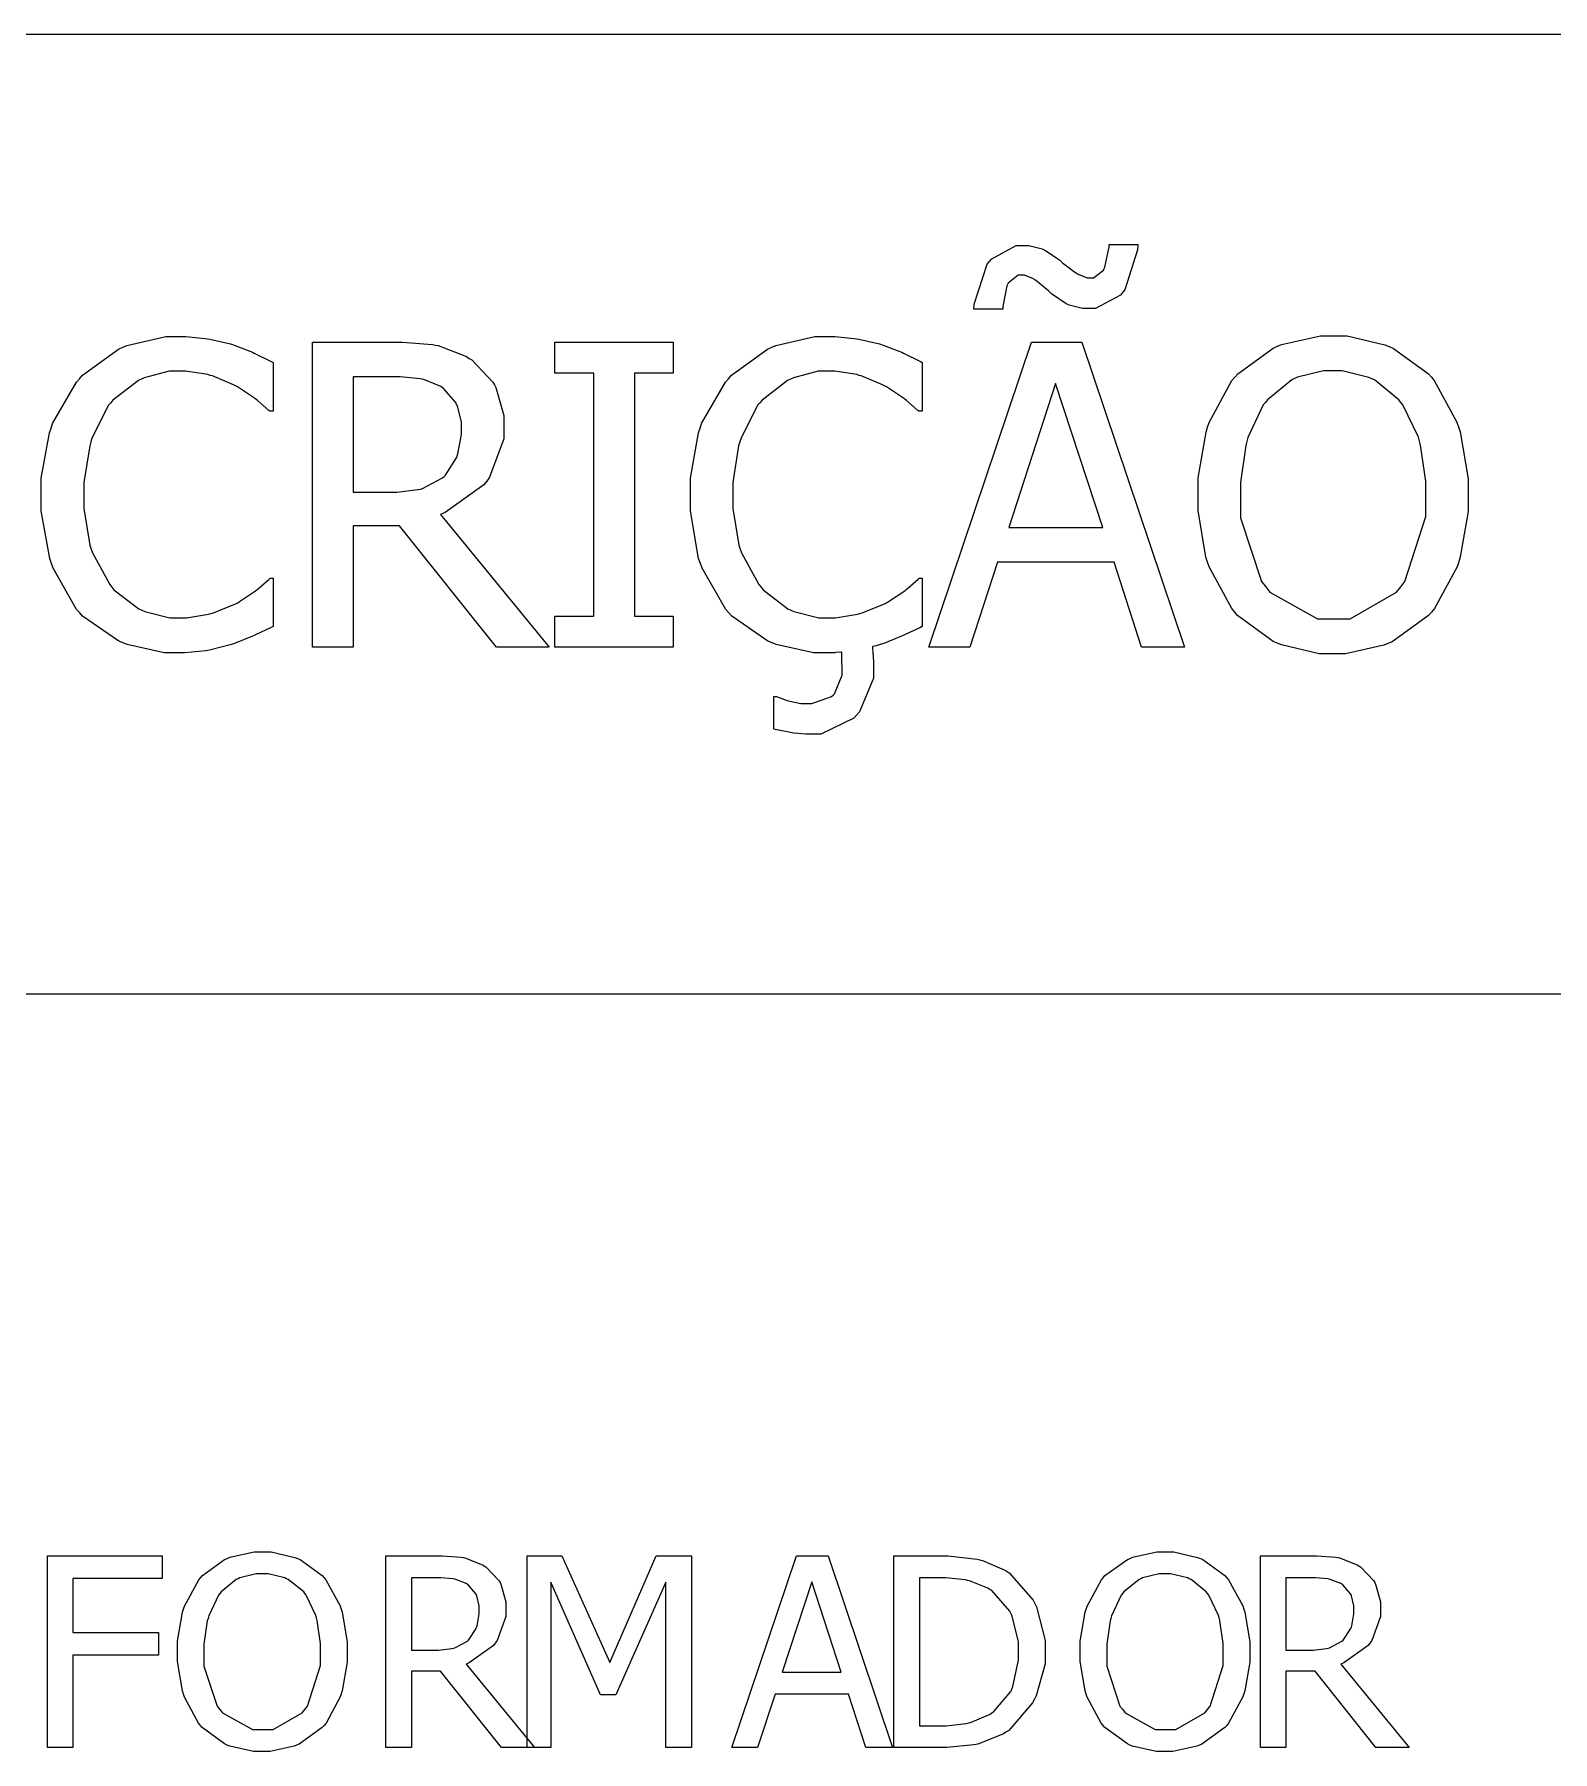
# Model space of a CAD drawing. Header units: millimetres. Extents: x 1974 to 2099, y 1386 to 1555.
# Drawn here: x 2079.87 to 2081.207, y 1488.356 to 1489.868 of the extents above; entities that cross this region are included whole.
import ezdxf

# ---------------------------------------------------------------- set-up
doc = ezdxf.new("R2010")
doc.units = ezdxf.units.MM
doc.layers.add('TEXTO', color=4, linetype='Continuous')

msp = doc.modelspace()

# ---------------------------------------------------------------- linework, layer by layer
at = {"layer": 'TEXTO', "color": 0}
for p, q in [((2098.7779, 1489.868), (2069.8934, 1489.868)), ((2080.8164, 1489.683), (2080.8418, 1489.683)), ((2080.8164, 1489.6809), (2080.8164, 1489.683)), ((2080.8164, 1489.683), (2080.8164, 1489.683)), ((2080.8418, 1489.683), (2080.8413, 1489.6784)), ((2080.7091, 1489.6656), (2080.7112, 1489.668)), ((2080.7112, 1489.668), (2080.7133, 1489.6704)), ((2080.7133, 1489.6704), (2080.7345, 1489.6822)), ((2080.7345, 1489.6822), (2080.7417, 1489.6822)), ((2080.7417, 1489.6822), (2080.7459, 1489.6822)), ((2080.7459, 1489.6822), (2080.7574, 1489.6791)), ((2080.7574, 1489.6791), (2080.7587, 1489.6785)), ((2080.7587, 1489.6785), (2080.76, 1489.6779)), ((2080.76, 1489.6779), (2080.7728, 1489.6694)), ((2080.7728, 1489.6694), (2080.7743, 1489.6682)), ((2080.7743, 1489.6682), (2080.7755, 1489.667)), ((2080.8126, 1489.6632), (2080.8164, 1489.6809)), ((2080.8413, 1489.6784), (2080.8302, 1489.6432)), ((2080.6977, 1489.6306), (2080.7091, 1489.6656)), ((2080.7363, 1489.6559), (2080.7277, 1489.6491)), ((2080.7394, 1489.6559), (2080.7363, 1489.6559)), ((2080.7419, 1489.6559), (2080.7394, 1489.6559)), ((2080.7498, 1489.6527), (2080.7419, 1489.6559)), ((2080.7507, 1489.652), (2080.7498, 1489.6527)), ((2080.7755, 1489.667), (2080.7871, 1489.6582)), ((2080.7871, 1489.6582), (2080.7882, 1489.6575)), ((2080.7882, 1489.6575), (2080.7892, 1489.6569)), ((2080.7892, 1489.6569), (2080.797, 1489.6537)), ((2080.797, 1489.6537), (2080.7996, 1489.6537)), ((2080.7996, 1489.6537), (2080.8028, 1489.6537)), ((2080.8028, 1489.6537), (2080.8114, 1489.6605)), ((2080.8114, 1489.6605), (2080.8121, 1489.6619)), ((2080.8121, 1489.6619), (2080.8126, 1489.6632)), ((2080.7264, 1489.6465), (2080.7229, 1489.6283)), ((2080.7271, 1489.6478), (2080.7264, 1489.6465)), ((2080.7277, 1489.6491), (2080.7271, 1489.6478)), ((2080.7517, 1489.6515), (2080.7507, 1489.652)), ((2080.7632, 1489.6421), (2080.7517, 1489.6515)), ((2080.7645, 1489.6408), (2080.7632, 1489.6421)), ((2080.7658, 1489.6396), (2080.7645, 1489.6408)), ((2080.7787, 1489.6307), (2080.7658, 1489.6396)), ((2080.8264, 1489.6384), (2080.8045, 1489.6267)), ((2080.8283, 1489.6408), (2080.8264, 1489.6384)), ((2080.8302, 1489.6432), (2080.8283, 1489.6408)), ((2080.6975, 1489.626), (2080.6977, 1489.6306)), ((2080.7228, 1489.626), (2080.6975, 1489.626)), ((2080.7229, 1489.6283), (2080.7228, 1489.626)), ((2080.78, 1489.6301), (2080.7787, 1489.6307)), ((2080.7813, 1489.6296), (2080.78, 1489.6301)), ((2080.793, 1489.6267), (2080.7813, 1489.6296)), ((2080.7973, 1489.6267), (2080.793, 1489.6267)), ((2080.8045, 1489.6267), (2080.7973, 1489.6267)), ((2079.9445, 1489.5909), (2079.9482, 1489.5925)), ((2079.9482, 1489.5925), (2079.9518, 1489.5942)), ((2079.9518, 1489.5942), (2079.986, 1489.602)), ((2079.986, 1489.602), (2079.9975, 1489.602)), ((2079.9975, 1489.602), (2080.0037, 1489.602)), ((2080.0037, 1489.602), (2080.0207, 1489.6004)), ((2080.0207, 1489.6004), (2080.0227, 1489.5999)), ((2080.0227, 1489.5999), (2080.0247, 1489.5997)), ((2080.0247, 1489.5997), (2080.0429, 1489.5955)), ((2080.0429, 1489.5955), (2080.0447, 1489.5949)), ((2080.0447, 1489.5949), (2080.0462, 1489.5945)), ((2080.0462, 1489.5945), (2080.0609, 1489.5888)), ((2080.1153, 1489.3284), (2080.1153, 1489.5971)), ((2080.1153, 1489.5971), (2080.1847, 1489.5971)), ((2080.1847, 1489.5971), (2080.1943, 1489.5971)), ((2080.1943, 1489.5971), (2080.2208, 1489.595)), ((2080.2208, 1489.595), (2080.2234, 1489.5945)), ((2080.2234, 1489.5945), (2080.2259, 1489.5942)), ((2080.2259, 1489.5942), (2080.2506, 1489.5844)), ((2080.3285, 1489.5697), (2080.3285, 1489.5971)), ((2080.3285, 1489.5971), (2080.4327, 1489.5971)), ((2080.4327, 1489.5971), (2080.4327, 1489.5697)), ((2080.5158, 1489.5909), (2080.5195, 1489.5925)), ((2080.5195, 1489.5925), (2080.5231, 1489.5942)), ((2080.5231, 1489.5942), (2080.5573, 1489.602)), ((2080.5573, 1489.602), (2080.5688, 1489.602)), ((2080.5688, 1489.602), (2080.575, 1489.602)), ((2080.575, 1489.602), (2080.5921, 1489.6004)), ((2080.5921, 1489.6004), (2080.5942, 1489.5999)), ((2080.5942, 1489.5999), (2080.5961, 1489.5997)), ((2080.5961, 1489.5997), (2080.6144, 1489.5955)), ((2080.6144, 1489.5955), (2080.6161, 1489.5949)), ((2080.6161, 1489.5949), (2080.6175, 1489.5945)), ((2080.6175, 1489.5945), (2080.6323, 1489.5888)), ((2080.6576, 1489.3284), (2080.7482, 1489.5971)), ((2080.7482, 1489.5971), (2080.7923, 1489.5971)), ((2080.7923, 1489.5971), (2080.8829, 1489.3284)), ((2080.961, 1489.5918), (2080.9647, 1489.5934)), ((2080.9647, 1489.5934), (2080.9683, 1489.5949)), ((2080.9683, 1489.5949), (2081.0024, 1489.6027)), ((2081.0024, 1489.6027), (2081.0137, 1489.6027)), ((2081.0137, 1489.6027), (2081.026, 1489.6027)), ((2081.026, 1489.6027), (2081.0593, 1489.5947)), ((2081.0593, 1489.5947), (2081.063, 1489.5931)), ((2081.063, 1489.5931), (2081.0667, 1489.5916)), ((2079.9126, 1489.568), (2079.9445, 1489.5909)), ((2080.0609, 1489.5888), (2080.0624, 1489.5881)), ((2080.0624, 1489.5881), (2080.0638, 1489.5875)), ((2080.0638, 1489.5875), (2080.0789, 1489.5801)), ((2080.0789, 1489.5801), (2080.0804, 1489.5792)), ((2080.0804, 1489.5792), (2080.0804, 1489.5362)), ((2080.2506, 1489.5844), (2080.2531, 1489.5828)), ((2080.2531, 1489.5828), (2080.2554, 1489.5814)), ((2080.2554, 1489.5814), (2080.2739, 1489.5619)), ((2080.4841, 1489.568), (2080.5158, 1489.5909)), ((2080.6323, 1489.5888), (2080.6339, 1489.5881)), ((2080.6339, 1489.5881), (2080.6353, 1489.5875)), ((2080.6353, 1489.5875), (2080.6503, 1489.5801)), ((2080.6503, 1489.5801), (2080.6518, 1489.5792)), ((2080.6518, 1489.5792), (2080.6518, 1489.5362)), ((2080.9298, 1489.5692), (2080.961, 1489.5918)), ((2081.0667, 1489.5916), (2081.0977, 1489.5691)), ((2079.8864, 1489.5255), (2079.9073, 1489.5619)), ((2079.9073, 1489.5619), (2079.91, 1489.5649)), ((2079.91, 1489.5649), (2079.9126, 1489.568)), ((2079.9619, 1489.5633), (2079.9395, 1489.546)), ((2079.9645, 1489.5645), (2079.9619, 1489.5633)), ((2079.967, 1489.5657), (2079.9645, 1489.5645)), ((2079.9889, 1489.5714), (2079.967, 1489.5657)), ((2079.997, 1489.5714), (2079.9889, 1489.5714)), ((2080.0034, 1489.5714), (2079.997, 1489.5714)), ((2080.0229, 1489.5685), (2080.0034, 1489.5714)), ((2080.025, 1489.5678), (2080.0229, 1489.5685)), ((2080.027, 1489.5673), (2080.025, 1489.5678)), ((2080.0457, 1489.5596), (2080.027, 1489.5673)), ((2080.1864, 1489.5664), (2080.1511, 1489.5664)), ((2080.1511, 1489.5664), (2080.1511, 1489.4651)), ((2080.1923, 1489.5664), (2080.1864, 1489.5664)), ((2080.2098, 1489.5647), (2080.1923, 1489.5664)), ((2080.2115, 1489.5644), (2080.2098, 1489.5647)), ((2080.2132, 1489.5641), (2080.2115, 1489.5644)), ((2080.228, 1489.558), (2080.2132, 1489.5641)), ((2080.2739, 1489.5619), (2080.2754, 1489.5595)), ((2080.3627, 1489.5697), (2080.3285, 1489.5697)), ((2080.3627, 1489.3558), (2080.3627, 1489.5697)), ((2080.4327, 1489.5697), (2080.3985, 1489.5697)), ((2080.3985, 1489.5697), (2080.3985, 1489.3558)), ((2080.4577, 1489.5255), (2080.4786, 1489.5619)), ((2080.4786, 1489.5619), (2080.4815, 1489.5649)), ((2080.4815, 1489.5649), (2080.4841, 1489.568)), ((2080.5333, 1489.5633), (2080.5109, 1489.546)), ((2080.536, 1489.5645), (2080.5333, 1489.5633)), ((2080.5385, 1489.5657), (2080.536, 1489.5645)), ((2080.5602, 1489.5714), (2080.5385, 1489.5657)), ((2080.5683, 1489.5714), (2080.5602, 1489.5714)), ((2080.5749, 1489.5714), (2080.5683, 1489.5714)), ((2080.5944, 1489.5685), (2080.5749, 1489.5714)), ((2080.5964, 1489.5678), (2080.5944, 1489.5685)), ((2080.5983, 1489.5673), (2080.5964, 1489.5678)), ((2080.617, 1489.5596), (2080.5983, 1489.5673)), ((2080.9046, 1489.5264), (2080.9246, 1489.5632)), ((2080.9246, 1489.5632), (2080.9272, 1489.5662)), ((2080.9272, 1489.5662), (2080.9298, 1489.5692)), ((2080.9774, 1489.564), (2080.956, 1489.5464)), ((2080.9798, 1489.565), (2080.9774, 1489.564)), ((2080.9822, 1489.5662), (2080.9798, 1489.565)), ((2081.0052, 1489.5718), (2080.9822, 1489.5662)), ((2081.0138, 1489.5718), (2081.0052, 1489.5718)), ((2081.0215, 1489.5718), (2081.0138, 1489.5718)), ((2081.0451, 1489.566), (2081.0215, 1489.5718)), ((2081.0476, 1489.5648), (2081.0451, 1489.566)), ((2081.0502, 1489.5638), (2081.0476, 1489.5648)), ((2081.0715, 1489.5463), (2081.0502, 1489.5638)), ((2081.0977, 1489.5691), (2081.1002, 1489.5662)), ((2081.1002, 1489.5662), (2081.1027, 1489.5633)), ((2081.1002, 1489.5662), (2081.1002, 1489.5662)), ((2081.1027, 1489.5633), (2081.1226, 1489.5267)), ((2080.0474, 1489.5586), (2080.0457, 1489.5596)), ((2080.0491, 1489.5577), (2080.0474, 1489.5586)), ((2080.0642, 1489.5477), (2080.0491, 1489.5577)), ((2080.0655, 1489.5466), (2080.0642, 1489.5477)), ((2080.0666, 1489.5457), (2080.0655, 1489.5466)), ((2080.2292, 1489.5572), (2080.228, 1489.558)), ((2080.2306, 1489.5563), (2080.2292, 1489.5572)), ((2080.2413, 1489.5439), (2080.2306, 1489.5563)), ((2080.2754, 1489.5595), (2080.2767, 1489.5572)), ((2080.2767, 1489.5572), (2080.2835, 1489.5324)), ((2080.6187, 1489.5586), (2080.617, 1489.5596)), ((2080.6205, 1489.5577), (2080.6187, 1489.5586)), ((2080.6355, 1489.5477), (2080.6205, 1489.5577)), ((2080.6368, 1489.5466), (2080.6355, 1489.5477)), ((2080.638, 1489.5457), (2080.6368, 1489.5466)), ((2080.7694, 1489.5607), (2080.7281, 1489.434)), ((2080.8109, 1489.434), (2080.7694, 1489.5607)), ((2079.9357, 1489.5415), (2079.921, 1489.5126)), ((2079.9377, 1489.5437), (2079.9357, 1489.5415)), ((2079.9395, 1489.546), (2079.9377, 1489.5437)), ((2080.0767, 1489.5369), (2080.0666, 1489.5457)), ((2080.0776, 1489.5362), (2080.0767, 1489.5369)), ((2080.0804, 1489.5362), (2080.0776, 1489.5362)), ((2080.242, 1489.5423), (2080.2413, 1489.5439)), ((2080.2427, 1489.5409), (2080.242, 1489.5423)), ((2080.2462, 1489.5267), (2080.2427, 1489.5409)), ((2080.2835, 1489.5324), (2080.2835, 1489.5242)), ((2080.507, 1489.5415), (2080.4924, 1489.5126)), ((2080.509, 1489.5437), (2080.507, 1489.5415)), ((2080.5109, 1489.546), (2080.509, 1489.5437)), ((2080.6481, 1489.5369), (2080.638, 1489.5457)), ((2080.6489, 1489.5362), (2080.6481, 1489.5369)), ((2080.6518, 1489.5362), (2080.6489, 1489.5362)), ((2080.9522, 1489.5418), (2080.9386, 1489.5131)), ((2080.9541, 1489.544), (2080.9522, 1489.5418)), ((2080.956, 1489.5464), (2080.9541, 1489.544)), ((2081.0733, 1489.544), (2081.0715, 1489.5463)), ((2081.0751, 1489.5418), (2081.0733, 1489.544)), ((2081.0887, 1489.5134), (2081.0751, 1489.5418)), ((2079.8764, 1489.4772), (2079.8836, 1489.5171)), ((2079.8836, 1489.5171), (2079.8851, 1489.5213)), ((2079.8851, 1489.5213), (2079.8864, 1489.5255)), ((2080.2462, 1489.5215), (2080.2462, 1489.5267)), ((2080.2462, 1489.5159), (2080.2462, 1489.5215)), ((2080.2462, 1489.5215), (2080.2462, 1489.5215)), ((2080.2835, 1489.5242), (2080.2835, 1489.5119)), ((2080.4479, 1489.4772), (2080.455, 1489.5171)), ((2080.455, 1489.5171), (2080.4564, 1489.5213)), ((2080.4564, 1489.5213), (2080.4577, 1489.5255)), ((2080.8949, 1489.4777), (2080.9018, 1489.5179)), ((2080.9018, 1489.5179), (2080.9032, 1489.5221)), ((2080.9032, 1489.5221), (2080.9046, 1489.5264)), ((2081.1226, 1489.5267), (2081.1241, 1489.5224)), ((2081.1241, 1489.5224), (2081.1254, 1489.518)), ((2081.1254, 1489.518), (2081.1325, 1489.4766)), ((2079.919, 1489.5057), (2079.9138, 1489.4734)), ((2079.92, 1489.5092), (2079.919, 1489.5057)), ((2079.921, 1489.5126), (2079.92, 1489.5092)), ((2080.2431, 1489.4987), (2080.2462, 1489.5159)), ((2080.2835, 1489.5119), (2080.271, 1489.4781)), ((2080.4903, 1489.5057), (2080.4851, 1489.4734)), ((2080.4913, 1489.5092), (2080.4903, 1489.5057)), ((2080.4924, 1489.5126), (2080.4913, 1489.5092)), ((2080.9367, 1489.5062), (2080.9321, 1489.4736)), ((2080.9377, 1489.5095), (2080.9367, 1489.5062)), ((2080.9386, 1489.5131), (2080.9377, 1489.5095)), ((2081.0896, 1489.5099), (2081.0887, 1489.5134)), ((2081.0905, 1489.5065), (2081.0896, 1489.5099)), ((2081.0953, 1489.4746), (2081.0905, 1489.5065)), ((2080.2323, 1489.4801), (2080.2418, 1489.4952)), ((2080.2418, 1489.4952), (2080.2425, 1489.4969)), ((2080.2425, 1489.4969), (2080.2431, 1489.4987)), ((2079.8764, 1489.4625), (2079.8764, 1489.4772)), ((2079.9138, 1489.4734), (2079.9138, 1489.4625)), ((2080.2121, 1489.4682), (2080.2296, 1489.4775)), ((2080.2296, 1489.4775), (2080.231, 1489.4788)), ((2080.231, 1489.4788), (2080.2323, 1489.4801)), ((2080.266, 1489.4715), (2080.232, 1489.447)), ((2080.2686, 1489.4747), (2080.266, 1489.4715)), ((2080.271, 1489.4781), (2080.2686, 1489.4747)), ((2080.4479, 1489.4625), (2080.4479, 1489.4772)), ((2080.4851, 1489.4734), (2080.4851, 1489.4625)), ((2080.8949, 1489.4627), (2080.8949, 1489.4777)), ((2080.9321, 1489.4736), (2080.9321, 1489.4627)), ((2081.0953, 1489.4627), (2081.0953, 1489.4746)), ((2081.1325, 1489.4766), (2081.1325, 1489.4627)), ((2079.8764, 1489.4486), (2079.8764, 1489.4625)), ((2079.9138, 1489.4625), (2079.9138, 1489.4507)), ((2080.1511, 1489.4651), (2080.1825, 1489.4651)), ((2080.1825, 1489.4651), (2080.1893, 1489.4651)), ((2080.1893, 1489.4651), (2080.208, 1489.4674)), ((2080.208, 1489.4674), (2080.2101, 1489.4677)), ((2080.2101, 1489.4677), (2080.2121, 1489.4682)), ((2080.4479, 1489.4486), (2080.4479, 1489.4625)), ((2080.4851, 1489.4625), (2080.4851, 1489.4507)), ((2080.8949, 1489.449), (2080.8949, 1489.4627)), ((2080.9321, 1489.4627), (2080.9321, 1489.4425)), ((2081.0953, 1489.4436), (2081.0953, 1489.4627)), ((2081.0953, 1489.4627), (2081.0953, 1489.4627)), ((2081.1325, 1489.4627), (2081.1325, 1489.4479)), ((2079.8838, 1489.4067), (2079.8764, 1489.4486)), ((2079.9138, 1489.4507), (2079.9191, 1489.4184)), ((2080.232, 1489.447), (2080.2277, 1489.4453)), ((2080.2277, 1489.4453), (2080.3234, 1489.3284)), ((2080.2277, 1489.4453), (2080.2277, 1489.4453)), ((2080.4551, 1489.4067), (2080.4479, 1489.4486)), ((2080.4851, 1489.4507), (2080.4905, 1489.4184)), ((2080.9017, 1489.4077), (2080.8949, 1489.449)), ((2080.9321, 1489.4425), (2080.9505, 1489.3864)), ((2081.0769, 1489.3864), (2081.0953, 1489.4436)), ((2081.1325, 1489.4479), (2081.1256, 1489.4081)), ((2080.1918, 1489.4353), (2080.1511, 1489.4353)), ((2080.1511, 1489.4353), (2080.1511, 1489.3284)), ((2080.277, 1489.3284), (2080.1918, 1489.4353)), ((2080.7281, 1489.434), (2080.8109, 1489.434)), ((2080.7281, 1489.434), (2080.7281, 1489.434)), ((2079.9191, 1489.4184), (2079.9203, 1489.4149)), ((2079.9203, 1489.4149), (2079.9214, 1489.4117)), ((2079.9214, 1489.4117), (2079.9366, 1489.3836)), ((2080.4905, 1489.4184), (2080.4917, 1489.4149)), ((2080.4917, 1489.4149), (2080.4928, 1489.4117)), ((2080.4928, 1489.4117), (2080.508, 1489.3836)), ((2079.8854, 1489.4023), (2079.8838, 1489.4067)), ((2079.8869, 1489.398), (2079.8854, 1489.4023)), ((2079.9075, 1489.3616), (2079.8869, 1489.398)), ((2080.4567, 1489.4023), (2080.4551, 1489.4067)), ((2080.4582, 1489.398), (2080.4567, 1489.4023)), ((2080.4789, 1489.3616), (2080.4582, 1489.398)), ((2080.7181, 1489.4034), (2080.6937, 1489.3284)), ((2080.8208, 1489.4034), (2080.7181, 1489.4034)), ((2080.8451, 1489.3284), (2080.8208, 1489.4034)), ((2080.9032, 1489.4034), (2080.9017, 1489.4077)), ((2080.9045, 1489.3992), (2080.9032, 1489.4034)), ((2080.9244, 1489.3625), (2080.9045, 1489.3992)), ((2081.1228, 1489.3992), (2081.1028, 1489.3625)), ((2081.1243, 1489.4036), (2081.1228, 1489.3992)), ((2081.1256, 1489.4081), (2081.1243, 1489.4036)), ((2079.9366, 1489.3836), (2079.9385, 1489.3813)), ((2079.9385, 1489.3813), (2079.9404, 1489.3791)), ((2080.0675, 1489.3801), (2080.077, 1489.3885)), ((2080.077, 1489.3885), (2080.0778, 1489.3892)), ((2080.0778, 1489.3892), (2080.0804, 1489.3892)), ((2080.0804, 1489.3892), (2080.0804, 1489.3466)), ((2080.508, 1489.3836), (2080.51, 1489.3813)), ((2080.51, 1489.3813), (2080.5118, 1489.3791)), ((2080.6389, 1489.3801), (2080.6483, 1489.3885)), ((2080.6483, 1489.3885), (2080.6491, 1489.3892)), ((2080.6491, 1489.3892), (2080.6518, 1489.3892)), ((2080.6518, 1489.3892), (2080.6518, 1489.3466)), ((2080.9505, 1489.3864), (2080.9543, 1489.3817)), ((2080.9543, 1489.3817), (2080.9579, 1489.3771)), ((2081.0695, 1489.3771), (2081.0732, 1489.3817)), ((2081.0732, 1489.3817), (2081.0769, 1489.3864)), ((2079.9404, 1489.3791), (2079.9624, 1489.3623)), ((2080.0279, 1489.3587), (2080.0475, 1489.3668)), ((2080.0475, 1489.3668), (2080.0493, 1489.3677)), ((2080.0493, 1489.3677), (2080.0509, 1489.3687)), ((2080.0509, 1489.3687), (2080.065, 1489.3782)), ((2080.065, 1489.3782), (2080.0663, 1489.3792)), ((2080.0663, 1489.3792), (2080.0675, 1489.3801)), ((2080.5118, 1489.3791), (2080.5337, 1489.3623)), ((2080.5992, 1489.3587), (2080.6188, 1489.3668)), ((2080.6188, 1489.3668), (2080.6206, 1489.3677)), ((2080.6206, 1489.3677), (2080.6222, 1489.3687)), ((2080.6222, 1489.3687), (2080.6365, 1489.3782)), ((2080.6365, 1489.3782), (2080.6377, 1489.3792)), ((2080.6377, 1489.3792), (2080.6389, 1489.3801)), ((2080.9579, 1489.3771), (2080.9998, 1489.3536)), ((2081.0286, 1489.3536), (2081.0695, 1489.3771)), ((2079.9102, 1489.3587), (2079.9075, 1489.3616)), ((2079.9128, 1489.3558), (2079.9102, 1489.3587)), ((2079.9448, 1489.3339), (2079.9128, 1489.3558)), ((2079.9624, 1489.3623), (2079.9649, 1489.3611)), ((2079.9649, 1489.3611), (2079.9675, 1489.36)), ((2079.9675, 1489.36), (2079.9896, 1489.3543)), ((2079.9896, 1489.3543), (2079.997, 1489.3543)), ((2079.997, 1489.3543), (2080.0042, 1489.3543)), ((2080.0042, 1489.3543), (2080.0235, 1489.3575)), ((2080.0235, 1489.3575), (2080.0258, 1489.3581)), ((2080.0258, 1489.3581), (2080.0279, 1489.3587)), ((2080.3285, 1489.3284), (2080.3285, 1489.3558)), ((2080.3285, 1489.3558), (2080.3627, 1489.3558)), ((2080.3985, 1489.3558), (2080.4327, 1489.3558)), ((2080.4327, 1489.3558), (2080.4327, 1489.3284)), ((2080.4327, 1489.3558), (2080.4327, 1489.3558)), ((2080.4817, 1489.3587), (2080.4789, 1489.3616)), ((2080.4843, 1489.3558), (2080.4817, 1489.3587)), ((2080.516, 1489.3339), (2080.4843, 1489.3558)), ((2080.5337, 1489.3623), (2080.5362, 1489.3611)), ((2080.5362, 1489.3611), (2080.5388, 1489.36)), ((2080.5388, 1489.36), (2080.5609, 1489.3543)), ((2080.5609, 1489.3543), (2080.5683, 1489.3543)), ((2080.5683, 1489.3543), (2080.5755, 1489.3543)), ((2080.5755, 1489.3543), (2080.5948, 1489.3575)), ((2080.5948, 1489.3575), (2080.5971, 1489.3581)), ((2080.5971, 1489.3581), (2080.5992, 1489.3587)), ((2080.927, 1489.3595), (2080.9244, 1489.3625)), ((2080.9296, 1489.3565), (2080.927, 1489.3595)), ((2080.9609, 1489.3335), (2080.9296, 1489.3565)), ((2080.9998, 1489.3536), (2081.0138, 1489.3536)), ((2081.0138, 1489.3536), (2081.0286, 1489.3536)), ((2081.0975, 1489.3564), (2081.0655, 1489.3333)), ((2081.1002, 1489.3595), (2081.0975, 1489.3564)), ((2081.1028, 1489.3625), (2081.1002, 1489.3595)), ((2080.0624, 1489.3381), (2080.0465, 1489.3319)), ((2080.0637, 1489.3387), (2080.0624, 1489.3381)), ((2080.065, 1489.3394), (2080.0637, 1489.3387)), ((2080.0789, 1489.3459), (2080.065, 1489.3394)), ((2080.0804, 1489.3466), (2080.0789, 1489.3459)), ((2080.6337, 1489.3381), (2080.618, 1489.3319)), ((2080.6351, 1489.3387), (2080.6337, 1489.3381)), ((2080.6363, 1489.3394), (2080.6351, 1489.3387)), ((2080.6503, 1489.3459), (2080.6363, 1489.3394)), ((2080.6518, 1489.3466), (2080.6503, 1489.3459)), ((2079.9485, 1489.3323), (2079.9448, 1489.3339)), ((2079.9521, 1489.3309), (2079.9485, 1489.3323)), ((2079.9847, 1489.3235), (2079.9521, 1489.3309)), ((2079.9968, 1489.3235), (2079.9847, 1489.3235)), ((2080.0029, 1489.3235), (2079.9968, 1489.3235)), ((2079.9968, 1489.3235), (2079.9968, 1489.3235)), ((2080.0212, 1489.3252), (2080.0029, 1489.3235)), ((2080.0229, 1489.3255), (2080.0212, 1489.3252)), ((2080.0246, 1489.3259), (2080.0229, 1489.3255)), ((2080.0427, 1489.3307), (2080.0246, 1489.3259)), ((2080.0447, 1489.3312), (2080.0427, 1489.3307)), ((2080.0465, 1489.3319), (2080.0447, 1489.3312)), ((2080.1511, 1489.3284), (2080.1153, 1489.3284)), ((2080.3234, 1489.3284), (2080.277, 1489.3284)), ((2080.4327, 1489.3284), (2080.3285, 1489.3284)), ((2080.5198, 1489.3323), (2080.516, 1489.3339)), ((2080.5234, 1489.3309), (2080.5198, 1489.3323)), ((2080.5562, 1489.3235), (2080.5234, 1489.3309)), ((2080.5683, 1489.3235), (2080.5562, 1489.3235)), ((2080.5698, 1489.3235), (2080.5683, 1489.3235)), ((2080.5683, 1489.3235), (2080.5683, 1489.3235)), ((2080.5745, 1489.3237), (2080.5698, 1489.3235)), ((2080.575, 1489.3237), (2080.5745, 1489.3237)), ((2080.5754, 1489.3238), (2080.575, 1489.3237)), ((2080.5805, 1489.324), (2080.5754, 1489.3238)), ((2080.5811, 1489.324), (2080.5805, 1489.324)), ((2080.5811, 1489.3234), (2080.5811, 1489.324)), ((2080.5813, 1489.318), (2080.5811, 1489.3234)), ((2080.6083, 1489.329), (2080.6082, 1489.3289)), ((2080.6082, 1489.3289), (2080.6082, 1489.3285)), ((2080.6082, 1489.3285), (2080.6085, 1489.3227)), ((2080.6114, 1489.3298), (2080.6083, 1489.329)), ((2080.6085, 1489.3227), (2080.6086, 1489.3219)), ((2080.6086, 1489.3219), (2080.6086, 1489.3212)), ((2080.6086, 1489.3212), (2080.609, 1489.3145)), ((2080.6119, 1489.3299), (2080.6114, 1489.3298)), ((2080.6123, 1489.3301), (2080.6119, 1489.3299)), ((2080.6158, 1489.3312), (2080.6123, 1489.3301)), ((2080.6161, 1489.3312), (2080.6158, 1489.3312)), ((2080.618, 1489.3319), (2080.6161, 1489.3312)), ((2080.6937, 1489.3284), (2080.6576, 1489.3284)), ((2080.6937, 1489.3284), (2080.6937, 1489.3284)), ((2080.8829, 1489.3284), (2080.8451, 1489.3284)), ((2080.9645, 1489.332), (2080.9609, 1489.3335)), ((2080.9681, 1489.3306), (2080.9645, 1489.332)), ((2081.0014, 1489.3228), (2080.9681, 1489.3306)), ((2081.0137, 1489.3228), (2081.0014, 1489.3228)), ((2081.0247, 1489.3228), (2081.0137, 1489.3228)), ((2081.0582, 1489.3302), (2081.0247, 1489.3228)), ((2081.0618, 1489.3317), (2081.0582, 1489.3302)), ((2081.0655, 1489.3333), (2081.0618, 1489.3317)), ((2080.5813, 1489.3159), (2080.5813, 1489.318)), ((2080.5813, 1489.3153), (2080.5813, 1489.3159)), ((2080.5814, 1489.3109), (2080.5813, 1489.3153)), ((2080.5814, 1489.3091), (2080.5814, 1489.3109)), ((2080.5814, 1489.3038), (2080.5814, 1489.3091)), ((2080.609, 1489.3145), (2080.609, 1489.3123)), ((2080.609, 1489.3123), (2080.609, 1489.3014)), ((2080.5747, 1489.2875), (2080.5814, 1489.3038)), ((2080.609, 1489.3014), (2080.5966, 1489.2716)), ((2080.5213, 1489.2563), (2080.5213, 1489.2852)), ((2080.5213, 1489.2852), (2080.523, 1489.2852)), ((2080.523, 1489.2852), (2080.5236, 1489.285)), ((2080.5236, 1489.285), (2080.5331, 1489.2816)), ((2080.5331, 1489.2816), (2080.5343, 1489.2812)), ((2080.5343, 1489.2812), (2080.5355, 1489.2809)), ((2080.5355, 1489.2809), (2080.5452, 1489.2791)), ((2080.5452, 1489.2791), (2080.5486, 1489.2791)), ((2080.5486, 1489.2791), (2080.5547, 1489.2791)), ((2080.5547, 1489.2791), (2080.5721, 1489.285)), ((2080.5721, 1489.285), (2080.5735, 1489.2862)), ((2080.5735, 1489.2862), (2080.5747, 1489.2875)), ((2080.5916, 1489.266), (2080.5628, 1489.2521)), ((2080.5942, 1489.2688), (2080.5916, 1489.266)), ((2080.5966, 1489.2716), (2080.5942, 1489.2688)), ((2080.5224, 1489.256), (2080.5213, 1489.2563)), ((2080.536, 1489.2534), (2080.5224, 1489.256)), ((2080.5375, 1489.2531), (2080.536, 1489.2534)), ((2080.539, 1489.2529), (2080.5375, 1489.2531)), ((2080.5493, 1489.2521), (2080.539, 1489.2529)), ((2080.5533, 1489.2521), (2080.5493, 1489.2521)), ((2080.5628, 1489.2521), (2080.5533, 1489.2521)), ((2098.7779, 1489.0232), (2069.8934, 1489.0232)), ((2079.8818, 1488.3598), (2079.8818, 1488.5287)), ((2079.8818, 1488.5287), (2079.9829, 1488.5287)), ((2079.9829, 1488.5287), (2079.9829, 1488.5087)), ((2079.9829, 1488.5287), (2079.9829, 1488.5287)), ((2080.0182, 1488.5113), (2080.0378, 1488.5254)), ((2080.0378, 1488.5254), (2080.0401, 1488.5264)), ((2080.0401, 1488.5264), (2080.0424, 1488.5274)), ((2080.0424, 1488.5274), (2080.0638, 1488.5323)), ((2080.0638, 1488.5323), (2080.071, 1488.5323)), ((2080.071, 1488.5323), (2080.0787, 1488.5323)), ((2080.0787, 1488.5323), (2080.0997, 1488.5273)), ((2080.0997, 1488.5273), (2080.102, 1488.5262)), ((2080.102, 1488.5262), (2080.1043, 1488.5253)), ((2080.1043, 1488.5253), (2080.1238, 1488.5112)), ((2080.1797, 1488.3598), (2080.1797, 1488.5287)), ((2080.1797, 1488.5287), (2080.2233, 1488.5287)), ((2080.2233, 1488.5287), (2080.2293, 1488.5287)), ((2080.2293, 1488.5287), (2080.246, 1488.5274)), ((2080.246, 1488.5274), (2080.2477, 1488.5271)), ((2080.2477, 1488.5271), (2080.2492, 1488.5269)), ((2080.2492, 1488.5269), (2080.2648, 1488.5207)), ((2080.2648, 1488.5207), (2080.2662, 1488.5197)), ((2080.2662, 1488.5197), (2080.2677, 1488.5189)), ((2080.2677, 1488.5189), (2080.2795, 1488.5066)), ((2080.304, 1488.3598), (2080.304, 1488.5287)), ((2080.304, 1488.5287), (2080.3347, 1488.5287)), ((2080.3347, 1488.5287), (2080.3768, 1488.4347)), ((2080.3768, 1488.4347), (2080.4176, 1488.5287)), ((2080.4176, 1488.5287), (2080.4487, 1488.5287)), ((2080.4487, 1488.5287), (2080.4487, 1488.3598)), ((2080.4487, 1488.5287), (2080.4487, 1488.5287)), ((2080.4843, 1488.3598), (2080.5413, 1488.5287)), ((2080.5413, 1488.5287), (2080.569, 1488.5287)), ((2080.569, 1488.5287), (2080.6259, 1488.3598)), ((2080.6268, 1488.3598), (2080.6268, 1488.5287)), ((2080.6268, 1488.5287), (2080.6653, 1488.5287)), ((2080.6653, 1488.5287), (2080.6746, 1488.5287)), ((2080.6746, 1488.5287), (2080.7004, 1488.5258)), ((2080.7004, 1488.5258), (2080.7027, 1488.5251)), ((2080.7027, 1488.5251), (2080.705, 1488.5246)), ((2080.705, 1488.5246), (2080.7241, 1488.5164)), ((2080.8128, 1488.5113), (2080.8325, 1488.5254)), ((2080.8325, 1488.5254), (2080.8349, 1488.5264)), ((2080.8349, 1488.5264), (2080.8371, 1488.5274)), ((2080.8371, 1488.5274), (2080.8585, 1488.5323)), ((2080.8585, 1488.5323), (2080.8656, 1488.5323)), ((2080.8656, 1488.5323), (2080.8734, 1488.5323)), ((2080.8734, 1488.5323), (2080.8944, 1488.5273)), ((2080.8944, 1488.5273), (2080.8968, 1488.5262)), ((2080.8968, 1488.5262), (2080.899, 1488.5253)), ((2080.899, 1488.5253), (2080.9184, 1488.5112)), ((2080.9497, 1488.3598), (2080.9497, 1488.5287)), ((2080.9497, 1488.5287), (2080.9933, 1488.5287)), ((2080.9933, 1488.5287), (2080.9993, 1488.5287)), ((2080.9993, 1488.5287), (2081.016, 1488.5274)), ((2081.016, 1488.5274), (2081.0176, 1488.5271)), ((2081.0176, 1488.5271), (2081.0192, 1488.5269)), ((2081.0192, 1488.5269), (2081.0347, 1488.5207)), ((2081.0347, 1488.5207), (2081.0363, 1488.5197)), ((2081.0363, 1488.5197), (2081.0377, 1488.5189)), ((2081.0377, 1488.5189), (2081.0494, 1488.5066)), ((2079.9829, 1488.5087), (2079.9042, 1488.5087)), ((2079.9042, 1488.5087), (2079.9042, 1488.4611)), ((2080.0025, 1488.4843), (2080.015, 1488.5074)), ((2080.015, 1488.5074), (2080.0166, 1488.5093)), ((2080.0166, 1488.5093), (2080.0182, 1488.5113)), ((2080.0481, 1488.5079), (2080.0347, 1488.4969)), ((2080.0496, 1488.5085), (2080.0481, 1488.5079)), ((2080.0511, 1488.5093), (2080.0496, 1488.5085)), ((2080.0656, 1488.5128), (2080.0511, 1488.5093)), ((2080.0711, 1488.5128), (2080.0656, 1488.5128)), ((2080.076, 1488.5128), (2080.0711, 1488.5128)), ((2080.0907, 1488.5092), (2080.076, 1488.5128)), ((2080.0923, 1488.5085), (2080.0907, 1488.5092)), ((2080.0938, 1488.5078), (2080.0923, 1488.5085)), ((2080.1074, 1488.4968), (2080.0938, 1488.5078)), ((2080.1238, 1488.5112), (2080.1254, 1488.5093)), ((2080.1254, 1488.5093), (2080.1269, 1488.5075)), ((2080.1254, 1488.5093), (2080.1254, 1488.5093)), ((2080.1269, 1488.5075), (2080.1395, 1488.4846)), ((2080.2244, 1488.5094), (2080.2023, 1488.5094)), ((2080.2023, 1488.5094), (2080.2023, 1488.4457)), ((2080.228, 1488.5094), (2080.2244, 1488.5094)), ((2080.2391, 1488.5084), (2080.228, 1488.5094)), ((2080.2401, 1488.5081), (2080.2391, 1488.5084)), ((2080.2413, 1488.5079), (2080.2401, 1488.5081)), ((2080.2505, 1488.5042), (2080.2413, 1488.5079)), ((2080.2513, 1488.5036), (2080.2505, 1488.5042)), ((2080.2522, 1488.503), (2080.2513, 1488.5036)), ((2080.2795, 1488.5066), (2080.2803, 1488.5051)), ((2080.2803, 1488.5051), (2080.2811, 1488.5036)), ((2080.2811, 1488.5036), (2080.2855, 1488.4881)), ((2080.3687, 1488.4063), (2080.325, 1488.5054)), ((2080.325, 1488.5054), (2080.325, 1488.3598)), ((2080.4263, 1488.5054), (2080.3823, 1488.4063)), ((2080.4263, 1488.3598), (2080.4263, 1488.5054)), ((2080.5546, 1488.5058), (2080.5286, 1488.4262)), ((2080.5807, 1488.4262), (2080.5546, 1488.5058)), ((2080.6665, 1488.5094), (2080.6494, 1488.5094)), ((2080.6494, 1488.5094), (2080.6494, 1488.3791)), ((2080.6724, 1488.5094), (2080.6665, 1488.5094)), ((2080.6901, 1488.5075), (2080.6724, 1488.5094)), ((2080.6919, 1488.507), (2080.6901, 1488.5075)), ((2080.6935, 1488.5066), (2080.6919, 1488.507)), ((2080.7096, 1488.5002), (2080.6935, 1488.5066)), ((2080.7241, 1488.5164), (2080.7258, 1488.5154)), ((2080.7258, 1488.5154), (2080.7285, 1488.5136)), ((2080.7285, 1488.5136), (2080.7495, 1488.4897)), ((2080.7971, 1488.4843), (2080.8097, 1488.5074)), ((2080.8097, 1488.5074), (2080.8113, 1488.5093)), ((2080.8113, 1488.5093), (2080.8128, 1488.5113)), ((2080.8428, 1488.5079), (2080.8293, 1488.4969)), ((2080.8444, 1488.5085), (2080.8428, 1488.5079)), ((2080.8459, 1488.5093), (2080.8444, 1488.5085)), ((2080.8604, 1488.5128), (2080.8459, 1488.5093)), ((2080.8657, 1488.5128), (2080.8604, 1488.5128)), ((2080.8706, 1488.5128), (2080.8657, 1488.5128)), ((2080.8854, 1488.5092), (2080.8706, 1488.5128)), ((2080.887, 1488.5085), (2080.8854, 1488.5092)), ((2080.8886, 1488.5078), (2080.887, 1488.5085)), ((2080.902, 1488.4968), (2080.8886, 1488.5078)), ((2080.9184, 1488.5112), (2080.9201, 1488.5093)), ((2080.9201, 1488.5093), (2080.9216, 1488.5075)), ((2080.9201, 1488.5093), (2080.9201, 1488.5093)), ((2080.9216, 1488.5075), (2080.9341, 1488.4846)), ((2080.9945, 1488.5094), (2080.9721, 1488.5094)), ((2080.9721, 1488.5094), (2080.9721, 1488.4457)), ((2080.9981, 1488.5094), (2080.9945, 1488.5094)), ((2081.0091, 1488.5084), (2080.9981, 1488.5094)), ((2081.0102, 1488.5081), (2081.0091, 1488.5084)), ((2081.0112, 1488.5079), (2081.0102, 1488.5081)), ((2081.0204, 1488.5042), (2081.0112, 1488.5079)), ((2081.0213, 1488.5036), (2081.0204, 1488.5042)), ((2081.0222, 1488.503), (2081.0213, 1488.5036)), ((2081.0494, 1488.5066), (2081.0503, 1488.5051)), ((2081.0503, 1488.5051), (2081.0511, 1488.5036)), ((2081.0511, 1488.5036), (2081.0554, 1488.4881)), ((2080.0324, 1488.494), (2080.0238, 1488.4759)), ((2080.0335, 1488.4954), (2080.0324, 1488.494)), ((2080.0347, 1488.4969), (2080.0335, 1488.4954)), ((2080.1085, 1488.4954), (2080.1074, 1488.4968)), ((2080.1096, 1488.494), (2080.1085, 1488.4954)), ((2080.1181, 1488.4761), (2080.1096, 1488.494)), ((2080.2589, 1488.4953), (2080.2522, 1488.503)), ((2080.2594, 1488.4943), (2080.2589, 1488.4953)), ((2080.2598, 1488.4933), (2080.2594, 1488.4943)), ((2080.262, 1488.4845), (2080.2598, 1488.4933)), ((2080.711, 1488.4992), (2080.7096, 1488.5002)), ((2080.7131, 1488.498), (2080.711, 1488.4992)), ((2080.7291, 1488.48), (2080.7131, 1488.498)), ((2080.7495, 1488.4897), (2080.751, 1488.4866)), ((2080.827, 1488.494), (2080.8185, 1488.4759)), ((2080.8282, 1488.4954), (2080.827, 1488.494)), ((2080.8293, 1488.4969), (2080.8282, 1488.4954)), ((2080.9032, 1488.4954), (2080.902, 1488.4968)), ((2080.9042, 1488.494), (2080.9032, 1488.4954)), ((2080.9127, 1488.4761), (2080.9042, 1488.494)), ((2081.0289, 1488.4953), (2081.0222, 1488.503)), ((2081.0294, 1488.4943), (2081.0289, 1488.4953)), ((2081.0297, 1488.4933), (2081.0294, 1488.4943)), ((2081.032, 1488.4845), (2081.0297, 1488.4933)), ((2079.9963, 1488.4535), (2080.0006, 1488.479)), ((2080.0006, 1488.479), (2080.0016, 1488.4816)), ((2080.0016, 1488.4816), (2080.0025, 1488.4843)), ((2080.0232, 1488.4736), (2080.0225, 1488.4715)), ((2080.0238, 1488.4759), (2080.0232, 1488.4736)), ((2080.1187, 1488.474), (2080.1181, 1488.4761)), ((2080.1193, 1488.4718), (2080.1187, 1488.474)), ((2080.1395, 1488.4846), (2080.1404, 1488.4818)), ((2080.1404, 1488.4818), (2080.1412, 1488.4791)), ((2080.1412, 1488.4791), (2080.1457, 1488.4529)), ((2080.2601, 1488.4669), (2080.262, 1488.4777)), ((2080.262, 1488.4812), (2080.262, 1488.4845)), ((2080.262, 1488.4777), (2080.262, 1488.4812)), ((2080.262, 1488.4812), (2080.262, 1488.4812)), ((2080.2855, 1488.4751), (2080.2776, 1488.454)), ((2080.2855, 1488.4881), (2080.2855, 1488.4828)), ((2080.2855, 1488.4828), (2080.2855, 1488.4751)), ((2080.7302, 1488.4777), (2080.7291, 1488.48)), ((2080.7312, 1488.4755), (2080.7302, 1488.4777)), ((2080.7367, 1488.4528), (2080.7312, 1488.4755)), ((2080.751, 1488.4866), (2080.7525, 1488.4837)), ((2080.7525, 1488.4837), (2080.7601, 1488.454)), ((2080.791, 1488.4535), (2080.7954, 1488.479)), ((2080.7954, 1488.479), (2080.7963, 1488.4816)), ((2080.7963, 1488.4816), (2080.7971, 1488.4843)), ((2080.818, 1488.4736), (2080.8173, 1488.4715)), ((2080.8185, 1488.4759), (2080.818, 1488.4736)), ((2080.9134, 1488.474), (2080.9127, 1488.4761)), ((2080.9139, 1488.4718), (2080.9134, 1488.474)), ((2080.9341, 1488.4846), (2080.9351, 1488.4818)), ((2080.9351, 1488.4818), (2080.936, 1488.4791)), ((2080.936, 1488.4791), (2080.9404, 1488.4529)), ((2081.0301, 1488.4669), (2081.032, 1488.4777)), ((2081.032, 1488.4812), (2081.032, 1488.4845)), ((2081.032, 1488.4777), (2081.032, 1488.4812)), ((2081.032, 1488.4812), (2081.032, 1488.4812)), ((2081.0554, 1488.4751), (2081.0476, 1488.454)), ((2081.0554, 1488.4881), (2081.0554, 1488.4828)), ((2081.0554, 1488.4828), (2081.0554, 1488.4751)), ((2079.9042, 1488.4611), (2079.9796, 1488.4611)), ((2079.9796, 1488.4611), (2079.9796, 1488.4412)), ((2080.0225, 1488.4715), (2080.0196, 1488.451)), ((2080.1223, 1488.4516), (2080.1193, 1488.4718)), ((2080.2532, 1488.4552), (2080.2593, 1488.4647)), ((2080.2593, 1488.4647), (2080.2596, 1488.4658)), ((2080.2596, 1488.4658), (2080.2601, 1488.4669)), ((2080.8173, 1488.4715), (2080.8144, 1488.451)), ((2080.917, 1488.4516), (2080.9139, 1488.4718)), ((2081.0231, 1488.4552), (2081.0293, 1488.4647)), ((2081.0293, 1488.4647), (2081.0297, 1488.4658)), ((2081.0297, 1488.4658), (2081.0301, 1488.4669)), ((2079.9963, 1488.4441), (2079.9963, 1488.4535)), ((2079.9963, 1488.4356), (2079.9963, 1488.4441)), ((2080.0196, 1488.451), (2080.0196, 1488.4441)), ((2080.0196, 1488.4441), (2080.0196, 1488.4314)), ((2080.1223, 1488.4441), (2080.1223, 1488.4516)), ((2080.1223, 1488.4322), (2080.1223, 1488.4441)), ((2080.1223, 1488.4441), (2080.1223, 1488.4441)), ((2080.1457, 1488.4529), (2080.1457, 1488.4441)), ((2080.1457, 1488.4441), (2080.1457, 1488.4349)), ((2080.2023, 1488.4457), (2080.222, 1488.4457)), ((2080.222, 1488.4457), (2080.2262, 1488.4457)), ((2080.2262, 1488.4457), (2080.2379, 1488.4471)), ((2080.2379, 1488.4471), (2080.2393, 1488.4473)), ((2080.2393, 1488.4473), (2080.2406, 1488.4476)), ((2080.2406, 1488.4476), (2080.2515, 1488.4535)), ((2080.2515, 1488.4535), (2080.2525, 1488.4544)), ((2080.2525, 1488.4544), (2080.2532, 1488.4552)), ((2080.2744, 1488.4497), (2080.2531, 1488.4343)), ((2080.276, 1488.4518), (2080.2744, 1488.4497)), ((2080.2776, 1488.454), (2080.276, 1488.4518)), ((2080.7367, 1488.4445), (2080.7367, 1488.4528)), ((2080.7367, 1488.4368), (2080.7367, 1488.4445)), ((2080.7367, 1488.4445), (2080.7367, 1488.4445)), ((2080.7601, 1488.454), (2080.7601, 1488.444)), ((2080.7601, 1488.444), (2080.7601, 1488.4336)), ((2080.7601, 1488.444), (2080.7601, 1488.444)), ((2080.791, 1488.4441), (2080.791, 1488.4535)), ((2080.791, 1488.4356), (2080.791, 1488.4441)), ((2080.8144, 1488.451), (2080.8144, 1488.4441)), ((2080.8144, 1488.4441), (2080.8144, 1488.4314)), ((2080.917, 1488.4441), (2080.917, 1488.4516)), ((2080.917, 1488.4322), (2080.917, 1488.4441)), ((2080.917, 1488.4441), (2080.917, 1488.4441)), ((2080.9404, 1488.4529), (2080.9404, 1488.4441)), ((2080.9404, 1488.4441), (2080.9404, 1488.4349)), ((2080.9721, 1488.4457), (2080.9919, 1488.4457)), ((2080.9919, 1488.4457), (2080.9962, 1488.4457)), ((2080.9962, 1488.4457), (2081.0079, 1488.4471)), ((2081.0079, 1488.4471), (2081.0093, 1488.4473)), ((2081.0093, 1488.4473), (2081.0106, 1488.4476)), ((2081.0106, 1488.4476), (2081.0214, 1488.4535)), ((2081.0214, 1488.4535), (2081.0224, 1488.4544)), ((2081.0224, 1488.4544), (2081.0231, 1488.4552)), ((2081.0444, 1488.4497), (2081.023, 1488.4343)), ((2081.0461, 1488.4518), (2081.0444, 1488.4497)), ((2081.0476, 1488.454), (2081.0461, 1488.4518)), ((2079.9796, 1488.4412), (2079.9042, 1488.4412)), ((2079.9042, 1488.4412), (2079.9042, 1488.3598)), ((2080.0006, 1488.4098), (2079.9963, 1488.4356)), ((2080.0196, 1488.4314), (2080.0313, 1488.3963)), ((2080.1107, 1488.3963), (2080.1223, 1488.4322)), ((2080.1457, 1488.4349), (2080.1413, 1488.4099)), ((2080.2531, 1488.4343), (2080.2505, 1488.4333)), ((2080.2505, 1488.4333), (2080.3105, 1488.3598)), ((2080.2505, 1488.4333), (2080.2505, 1488.4333)), ((2080.7317, 1488.4137), (2080.7367, 1488.4368)), ((2080.7601, 1488.4336), (2080.7522, 1488.4055)), ((2080.7954, 1488.4098), (2080.791, 1488.4356)), ((2080.8144, 1488.4314), (2080.826, 1488.3963)), ((2080.9054, 1488.3963), (2080.917, 1488.4322)), ((2080.9404, 1488.4349), (2080.936, 1488.4099)), ((2081.023, 1488.4343), (2081.0204, 1488.4333)), ((2081.0204, 1488.4333), (2081.0805, 1488.3598)), ((2081.0204, 1488.4333), (2081.0204, 1488.4333)), ((2080.2278, 1488.427), (2080.2023, 1488.427)), ((2080.2023, 1488.427), (2080.2023, 1488.3598)), ((2080.2814, 1488.3598), (2080.2278, 1488.427)), ((2080.5286, 1488.4262), (2080.5807, 1488.4262)), ((2080.5286, 1488.4262), (2080.5286, 1488.4262)), ((2080.7307, 1488.4114), (2080.7317, 1488.4137)), ((2080.9978, 1488.427), (2080.9721, 1488.427)), ((2080.9721, 1488.427), (2080.9721, 1488.3598)), ((2081.0514, 1488.3598), (2080.9978, 1488.427)), ((2080.0015, 1488.407), (2080.0006, 1488.4098)), ((2080.0024, 1488.4043), (2080.0015, 1488.407)), ((2080.0148, 1488.3812), (2080.0024, 1488.4043)), ((2080.1395, 1488.4044), (2080.1271, 1488.3812)), ((2080.1404, 1488.4071), (2080.1395, 1488.4044)), ((2080.1413, 1488.4099), (2080.1404, 1488.4071)), ((2080.3823, 1488.4063), (2080.3687, 1488.4063)), ((2080.5224, 1488.407), (2080.507, 1488.3598)), ((2080.5869, 1488.407), (2080.5224, 1488.407)), ((2080.6022, 1488.3598), (2080.5869, 1488.407)), ((2080.7151, 1488.3917), (2080.7298, 1488.4093)), ((2080.7491, 1488.3993), (2080.7281, 1488.375)), ((2080.7298, 1488.4093), (2080.7307, 1488.4114)), ((2080.7507, 1488.4024), (2080.7491, 1488.3993)), ((2080.7522, 1488.4055), (2080.7507, 1488.4024)), ((2080.7963, 1488.407), (2080.7954, 1488.4098)), ((2080.797, 1488.4043), (2080.7963, 1488.407)), ((2080.8095, 1488.3812), (2080.797, 1488.4043)), ((2080.9343, 1488.4044), (2080.9217, 1488.3812)), ((2080.9352, 1488.4071), (2080.9343, 1488.4044)), ((2080.936, 1488.4099), (2080.9352, 1488.4071)), ((2080.0313, 1488.3963), (2080.0336, 1488.3933)), ((2080.0336, 1488.3933), (2080.036, 1488.3904)), ((2080.036, 1488.3904), (2080.0622, 1488.3757)), ((2080.0804, 1488.3757), (2080.1061, 1488.3904)), ((2080.1061, 1488.3904), (2080.1084, 1488.3933)), ((2080.1084, 1488.3933), (2080.1107, 1488.3963)), ((2080.6945, 1488.3819), (2080.7117, 1488.3892)), ((2080.7117, 1488.3892), (2080.7132, 1488.3903)), ((2080.7132, 1488.3903), (2080.7151, 1488.3917)), ((2080.826, 1488.3963), (2080.8284, 1488.3933)), ((2080.8284, 1488.3933), (2080.8306, 1488.3904)), ((2080.8306, 1488.3904), (2080.8569, 1488.3757)), ((2080.8751, 1488.3757), (2080.9008, 1488.3904)), ((2080.9008, 1488.3904), (2080.9032, 1488.3933)), ((2080.9032, 1488.3933), (2080.9054, 1488.3963)), ((2080.0165, 1488.3793), (2080.0148, 1488.3812)), ((2080.0181, 1488.3775), (2080.0165, 1488.3793)), ((2080.0378, 1488.3631), (2080.0181, 1488.3775)), ((2080.0622, 1488.3757), (2080.0711, 1488.3757)), ((2080.0711, 1488.3757), (2080.0804, 1488.3757)), ((2080.1237, 1488.3774), (2080.1035, 1488.3629)), ((2080.1254, 1488.3793), (2080.1237, 1488.3774)), ((2080.1271, 1488.3812), (2080.1254, 1488.3793)), ((2080.6494, 1488.3791), (2080.6665, 1488.3791)), ((2080.6665, 1488.3791), (2080.6729, 1488.3791)), ((2080.6729, 1488.3791), (2080.6907, 1488.3811)), ((2080.6907, 1488.3811), (2080.6927, 1488.3815)), ((2080.6927, 1488.3815), (2080.6945, 1488.3819)), ((2080.7234, 1488.3719), (2080.7017, 1488.3631)), ((2080.7255, 1488.3734), (2080.7234, 1488.3719)), ((2080.7281, 1488.375), (2080.7255, 1488.3734)), ((2080.8112, 1488.3793), (2080.8095, 1488.3812)), ((2080.8128, 1488.3775), (2080.8112, 1488.3793)), ((2080.8325, 1488.3631), (2080.8128, 1488.3775)), ((2080.8569, 1488.3757), (2080.8657, 1488.3757)), ((2080.8657, 1488.3757), (2080.8751, 1488.3757)), ((2080.9183, 1488.3774), (2080.8982, 1488.3629)), ((2080.9201, 1488.3793), (2080.9183, 1488.3774)), ((2080.9217, 1488.3812), (2080.9201, 1488.3793)), ((2079.9042, 1488.3598), (2079.8818, 1488.3598)), ((2080.0401, 1488.3621), (2080.0378, 1488.3631)), ((2080.0424, 1488.3611), (2080.0401, 1488.3621)), ((2080.0632, 1488.3563), (2080.0424, 1488.3611)), ((2080.071, 1488.3563), (2080.0632, 1488.3563)), ((2080.0779, 1488.3563), (2080.071, 1488.3563)), ((2080.0989, 1488.361), (2080.0779, 1488.3563)), ((2080.1012, 1488.3619), (2080.0989, 1488.361)), ((2080.1035, 1488.3629), (2080.1012, 1488.3619)), ((2080.2023, 1488.3598), (2080.1797, 1488.3598)), ((2080.3105, 1488.3598), (2080.2814, 1488.3598)), ((2080.325, 1488.3598), (2080.304, 1488.3598)), ((2080.4487, 1488.3598), (2080.4263, 1488.3598)), ((2080.507, 1488.3598), (2080.4843, 1488.3598)), ((2080.507, 1488.3598), (2080.507, 1488.3598)), ((2080.6259, 1488.3598), (2080.6022, 1488.3598)), ((2080.6658, 1488.3598), (2080.6268, 1488.3598)), ((2080.6736, 1488.3598), (2080.6658, 1488.3598)), ((2080.6973, 1488.3622), (2080.6736, 1488.3598)), ((2080.6995, 1488.3625), (2080.6973, 1488.3622)), ((2080.7017, 1488.3631), (2080.6995, 1488.3625)), ((2080.8348, 1488.3621), (2080.8325, 1488.3631)), ((2080.837, 1488.3611), (2080.8348, 1488.3621)), ((2080.8578, 1488.3563), (2080.837, 1488.3611)), ((2080.8656, 1488.3563), (2080.8578, 1488.3563)), ((2080.8726, 1488.3563), (2080.8656, 1488.3563)), ((2080.8937, 1488.361), (2080.8726, 1488.3563)), ((2080.896, 1488.3619), (2080.8937, 1488.361)), ((2080.8982, 1488.3629), (2080.896, 1488.3619)), ((2080.9721, 1488.3598), (2080.9497, 1488.3598)), ((2081.0805, 1488.3598), (2081.0514, 1488.3598))]:
    msp.add_line(p, q, dxfattribs=at)

doc.saveas('drawing.dxf')
